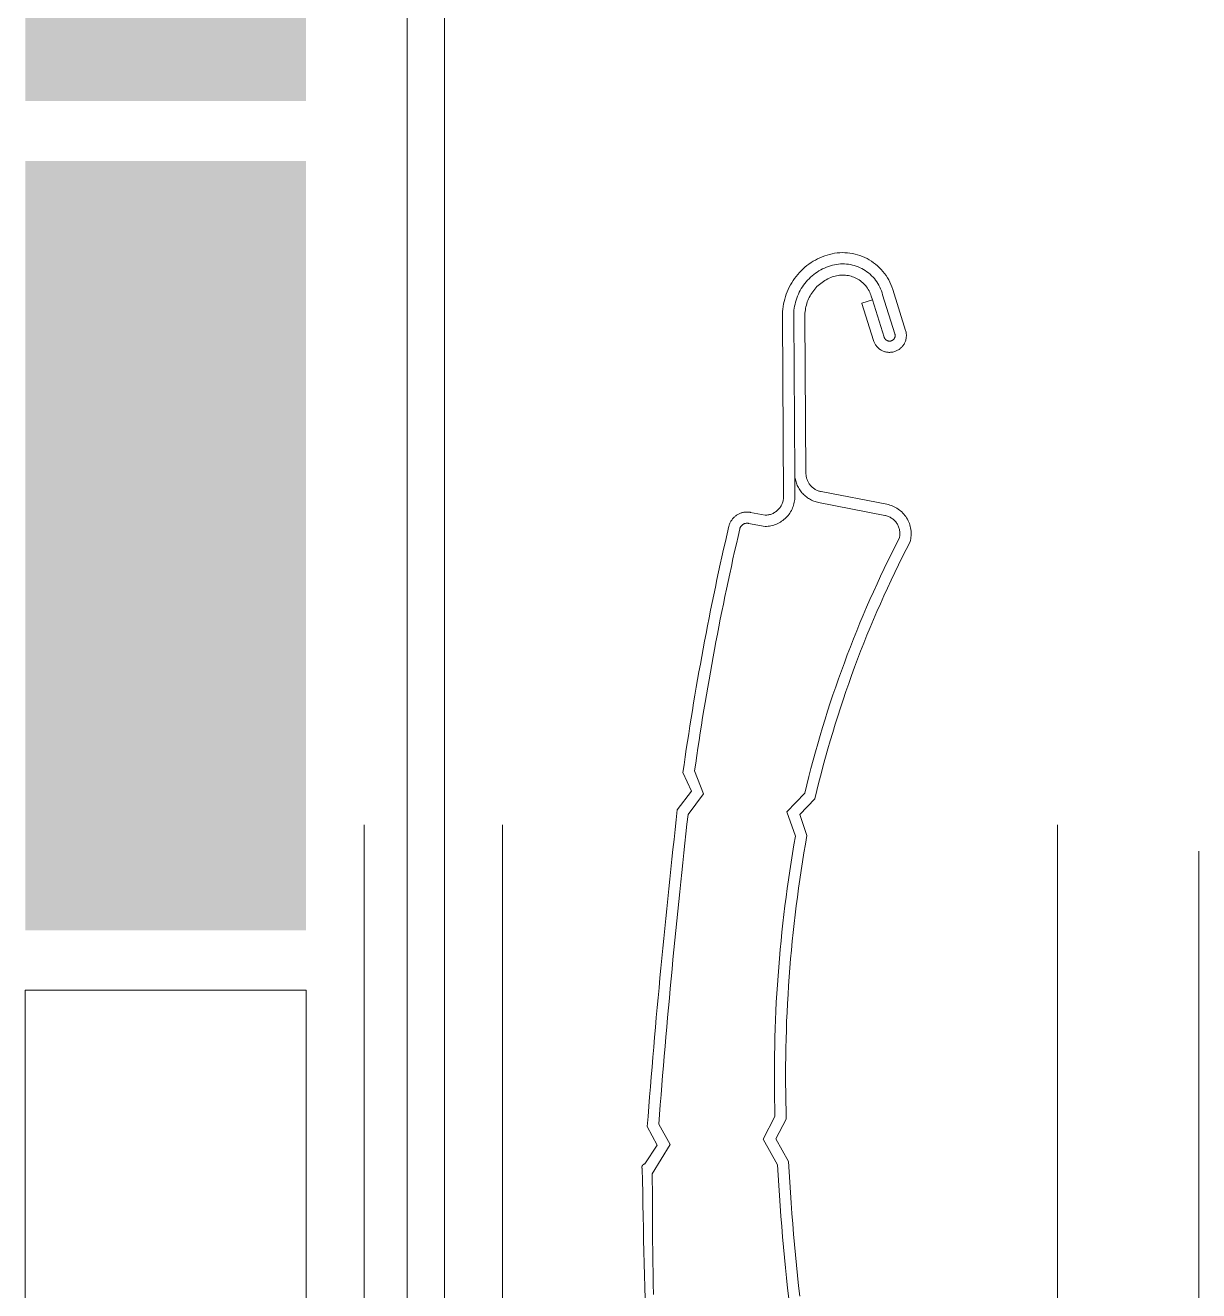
# Model space of a CAD drawing. Header units: metres. Extents: x 1838950 to 1842843, y 5171318 to 5174224.
# Drawn here: x 1841244.90922 to 1841244.94057, y 5171399.29876 to 5171399.33257 of the extents above; entities that cross this region are included whole.
import ezdxf

# ---------------------------------------------------------------- set-up
doc = ezdxf.new("R2010")
doc.units = ezdxf.units.M
doc.header["$LTSCALE"] = 0.0254
doc.layers.add('00 CHAZAL Coupe A.5', color=7, linetype='Continuous', lineweight=18)

# ---------------------------------------------------------------- blocks, each defined once
blk = doc.blocks.new('Groupe-1946-1')
at = {"layer": '00 CHAZAL Coupe A.5', "color": 7, "linetype": 'Continuous', "lineweight": 5}
for p, q in [((1841244.919425, 5171399.27214), (1841244.919425, 5171399.426975)), ((1841244.920425, 5171399.426975), (1841244.920425, 5171399.271975))]:
    blk.add_line(p, q, dxfattribs=at)
blk = doc.blocks.new('Groupe-1947-1')
at = {"layer": '00 CHAZAL Coupe A.5', "color": 7, "linetype": 'Continuous', "lineweight": 5, "flags": 128}
for points in [[(1841244.929782, 5171399.320573), (1841244.929754, 5171399.324788), (1841244.929755, 5171399.324844), (1841244.929757, 5171399.3249), (1841244.929762, 5171399.324956), (1841244.929769, 5171399.325012), (1841244.929778, 5171399.325067), (1841244.929789, 5171399.325122), (1841244.929803, 5171399.325177), (1841244.929819, 5171399.325231), (1841244.929837, 5171399.325284), (1841244.929857, 5171399.325336), (1841244.929879, 5171399.325388), (1841244.929903, 5171399.325438), (1841244.929929, 5171399.325488), (1841244.929957, 5171399.325537), (1841244.929987, 5171399.325584), (1841244.930019, 5171399.32563), (1841244.930053, 5171399.325675), (1841244.930089, 5171399.325718), (1841244.930126, 5171399.32576), (1841244.930165, 5171399.325801), (1841244.930205, 5171399.32584), (1841244.930247, 5171399.325877), (1841244.930291, 5171399.325912), (1841244.930336, 5171399.325946), (1841244.930382, 5171399.325978), (1841244.930429, 5171399.326008), (1841244.930478, 5171399.326036), (1841244.930528, 5171399.326062), (1841244.930578, 5171399.326086), (1841244.93063, 5171399.326108), (1841244.930683, 5171399.326128), (1841244.930736, 5171399.326146), (1841244.930788, 5171399.326161), (1841244.93084, 5171399.326173), (1841244.930893, 5171399.326183), (1841244.930947, 5171399.32619), (1841244.931001, 5171399.326195), (1841244.931055, 5171399.326196), (1841244.931109, 5171399.326196), (1841244.931163, 5171399.326192), (1841244.931216, 5171399.326186), (1841244.931269, 5171399.326177), (1841244.931322, 5171399.326166), (1841244.931374, 5171399.326152), (1841244.931426, 5171399.326135), (1841244.931476, 5171399.326116), (1841244.931526, 5171399.326095), (1841244.931574, 5171399.326071), (1841244.931622, 5171399.326045), (1841244.931668, 5171399.326017), (1841244.931712, 5171399.325986), (1841244.931755, 5171399.325953), (1841244.931796, 5171399.325918), (1841244.931835, 5171399.325881), (1841244.931873, 5171399.325842), (1841244.931909, 5171399.325802), (1841244.931942, 5171399.32576), (1841244.931974, 5171399.325716), (1841244.932003, 5171399.32567), (1841244.93203, 5171399.325624), (1841244.932055, 5171399.325576), (1841244.932077, 5171399.325526), (1841244.932097, 5171399.325476), (1841244.932114, 5171399.325425), (1841244.932131, 5171399.325373), (1841244.932458, 5171399.324328), (1841244.93246, 5171399.324321), (1841244.932462, 5171399.324313), (1841244.932463, 5171399.324306), (1841244.932464, 5171399.324299), (1841244.932465, 5171399.324292), (1841244.932465, 5171399.324284), (1841244.932465, 5171399.324277), (1841244.932464, 5171399.324269), (1841244.932464, 5171399.324262), (1841244.932462, 5171399.324255), (1841244.932461, 5171399.324248), (1841244.932459, 5171399.324241), (1841244.932457, 5171399.324234), (1841244.932454, 5171399.324227), (1841244.932451, 5171399.32422), (1841244.932448, 5171399.324213), (1841244.932444, 5171399.324207), (1841244.93244, 5171399.324201), (1841244.932436, 5171399.324195), (1841244.932432, 5171399.324189), (1841244.932427, 5171399.324183), (1841244.932422, 5171399.324178), (1841244.932417, 5171399.324173), (1841244.932411, 5171399.324168), (1841244.932405, 5171399.324163), (1841244.932399, 5171399.324159), (1841244.932393, 5171399.324155), (1841244.932387, 5171399.324151), (1841244.93238, 5171399.324148), (1841244.932374, 5171399.324145), (1841244.932367, 5171399.324142), (1841244.93236, 5171399.32414), (1841244.932353, 5171399.324138), (1841244.932346, 5171399.324136), (1841244.932338, 5171399.324135), (1841244.932331, 5171399.324134), (1841244.932324, 5171399.324133), (1841244.932316, 5171399.324133), (1841244.932309, 5171399.324133), (1841244.932302, 5171399.324133), (1841244.932294, 5171399.324134), (1841244.932287, 5171399.324135), (1841244.93228, 5171399.324137), (1841244.932273, 5171399.324139), (1841244.932266, 5171399.324141), (1841244.932259, 5171399.324144), (1841244.932252, 5171399.324147), (1841244.932245, 5171399.32415), (1841244.932239, 5171399.324154), (1841244.932233, 5171399.324157), (1841244.932227, 5171399.324162), (1841244.932221, 5171399.324166), (1841244.932215, 5171399.324171), (1841244.93221, 5171399.324176), (1841244.932205, 5171399.324181), (1841244.9322, 5171399.324187), (1841244.932195, 5171399.324192), (1841244.932191, 5171399.324198), (1841244.932187, 5171399.324205), (1841244.932183, 5171399.324211), (1841244.93218, 5171399.324218), (1841244.932177, 5171399.324224), (1841244.932174, 5171399.324231), (1841244.932172, 5171399.324238), (1841244.931858, 5171399.32524), (1841244.931572, 5171399.32515), (1841244.931576, 5171399.325137), (1841244.931886, 5171399.324148), (1841244.931893, 5171399.324127), (1841244.931901, 5171399.324107), (1841244.93191, 5171399.324087), (1841244.93192, 5171399.324067), (1841244.931931, 5171399.324048), (1841244.931943, 5171399.32403), (1841244.931956, 5171399.324012), (1841244.93197, 5171399.323994), (1841244.931984, 5171399.323978), (1841244.932, 5171399.323962), (1841244.932016, 5171399.323947), (1841244.932033, 5171399.323932), (1841244.93205, 5171399.323919), (1841244.932068, 5171399.323906), (1841244.932087, 5171399.323895), (1841244.932106, 5171399.323884), (1841244.932126, 5171399.323874), (1841244.932146, 5171399.323866), (1841244.932167, 5171399.323858), (1841244.932188, 5171399.323851), (1841244.93221, 5171399.323845), (1841244.932231, 5171399.323841), (1841244.932253, 5171399.323837), (1841244.932275, 5171399.323835), (1841244.932297, 5171399.323833), (1841244.932319, 5171399.323833), (1841244.932341, 5171399.323834), (1841244.932363, 5171399.323835), (1841244.932385, 5171399.323838), (1841244.932407, 5171399.323842), (1841244.932428, 5171399.323847), (1841244.932449, 5171399.323853), (1841244.93247, 5171399.323861), (1841244.932491, 5171399.323869), (1841244.932511, 5171399.323878), (1841244.932531, 5171399.323888), (1841244.93255, 5171399.323899), (1841244.932568, 5171399.323911), (1841244.932586, 5171399.323924), (1841244.932604, 5171399.323938), (1841244.93262, 5171399.323952), (1841244.932636, 5171399.323968), (1841244.932651, 5171399.323984), (1841244.932665, 5171399.324001), (1841244.932679, 5171399.324018), (1841244.932691, 5171399.324036), (1841244.932703, 5171399.324055), (1841244.932714, 5171399.324074), (1841244.932723, 5171399.324094), (1841244.932732, 5171399.324114), (1841244.93274, 5171399.324135), (1841244.932747, 5171399.324156), (1841244.932752, 5171399.324177), (1841244.932757, 5171399.324199), (1841244.932761, 5171399.324221), (1841244.932763, 5171399.324243), (1841244.932765, 5171399.324265), (1841244.932765, 5171399.324287), (1841244.932764, 5171399.324309), (1841244.932762, 5171399.324331), (1841244.932759, 5171399.324353), (1841244.932756, 5171399.324375), (1841244.93275, 5171399.324396), (1841244.932744, 5171399.324417), (1841244.932401, 5171399.325515), (1841244.932379, 5171399.32558), (1841244.932353, 5171399.325644), (1841244.932325, 5171399.325706), (1841244.932293, 5171399.325767), (1841244.932259, 5171399.325827), (1841244.932222, 5171399.325885), (1841244.932182, 5171399.32594), (1841244.932139, 5171399.325994), (1841244.932093, 5171399.326046), (1841244.932046, 5171399.326095), (1841244.931995, 5171399.326142), (1841244.931943, 5171399.326187), (1841244.931888, 5171399.326228), (1841244.931832, 5171399.326267), (1841244.931774, 5171399.326304), (1841244.931713, 5171399.326337), (1841244.931652, 5171399.326367), (1841244.931589, 5171399.326395), (1841244.931524, 5171399.326419), (1841244.931459, 5171399.32644), (1841244.931393, 5171399.326457), (1841244.931325, 5171399.326472), (1841244.931258, 5171399.326483), (1841244.931189, 5171399.326491), (1841244.931121, 5171399.326495), (1841244.931052, 5171399.326496), (1841244.930983, 5171399.326494), (1841244.930915, 5171399.326488), (1841244.930847, 5171399.326479), (1841244.930779, 5171399.326467), (1841244.930712, 5171399.326451), (1841244.930646, 5171399.326432), (1841244.930582, 5171399.326411), (1841244.930518, 5171399.326387), (1841244.930455, 5171399.32636), (1841244.930394, 5171399.326331), (1841244.930334, 5171399.326299), (1841244.930275, 5171399.326265), (1841244.930217, 5171399.326229), (1841244.930161, 5171399.32619), (1841244.930107, 5171399.326149), (1841244.930054, 5171399.326106), (1841244.930003, 5171399.326061), (1841244.929954, 5171399.326014), (1841244.929907, 5171399.325965), (1841244.929861, 5171399.325914), (1841244.929818, 5171399.325861), (1841244.929777, 5171399.325807), (1841244.929738, 5171399.325751), (1841244.929702, 5171399.325694), (1841244.929668, 5171399.325635), (1841244.929636, 5171399.325575), (1841244.929606, 5171399.325513), (1841244.929579, 5171399.325451), (1841244.929555, 5171399.325387), (1841244.929533, 5171399.325323), (1841244.929514, 5171399.325257), (1841244.929497, 5171399.325191), (1841244.929484, 5171399.325125), (1841244.929472, 5171399.325058), (1841244.929464, 5171399.32499), (1841244.929458, 5171399.324922), (1841244.929455, 5171399.324854), (1841244.929454, 5171399.324786), (1841244.929486, 5171399.319986), (1841244.929485, 5171399.319962), (1841244.929483, 5171399.319937), (1841244.929481, 5171399.319913), (1841244.929477, 5171399.319889), (1841244.929471, 5171399.319865), (1841244.929465, 5171399.319841), (1841244.929457, 5171399.319817), (1841244.929449, 5171399.319795), (1841244.929439, 5171399.319772), (1841244.929428, 5171399.31975), (1841244.929416, 5171399.319729), (1841244.929403, 5171399.319708), (1841244.929389, 5171399.319688), (1841244.929374, 5171399.319668), (1841244.929358, 5171399.31965), (1841244.929341, 5171399.319632), (1841244.929324, 5171399.319615), (1841244.929305, 5171399.319598), (1841244.929286, 5171399.319583), (1841244.929266, 5171399.319569), (1841244.929245, 5171399.319556), (1841244.929224, 5171399.319544), (1841244.929202, 5171399.319532), (1841244.92918, 5171399.319522), (1841244.929157, 5171399.319513), (1841244.929134, 5171399.319505), (1841244.92911, 5171399.319499), (1841244.929086, 5171399.319493), (1841244.929062, 5171399.319489), (1841244.929038, 5171399.319486), (1841244.929013, 5171399.319484), (1841244.928989, 5171399.319483), (1841244.928602, 5171399.319558), (1841244.928599, 5171399.319558), (1841244.928595, 5171399.319559), (1841244.928591, 5171399.31956), (1841244.928588, 5171399.31956), (1841244.928584, 5171399.319561), (1841244.928581, 5171399.319561), (1841244.928577, 5171399.319562), (1841244.928573, 5171399.319562), (1841244.92857, 5171399.319563), (1841244.928566, 5171399.319563), (1841244.928562, 5171399.319564), (1841244.928559, 5171399.319564), (1841244.928555, 5171399.319565), (1841244.928551, 5171399.319565), (1841244.928548, 5171399.319565), (1841244.928544, 5171399.319565), (1841244.92854, 5171399.319566), (1841244.928537, 5171399.319566), (1841244.928533, 5171399.319566), (1841244.928529, 5171399.319566), (1841244.928526, 5171399.319566), (1841244.928522, 5171399.319567), (1841244.928518, 5171399.319567), (1841244.928515, 5171399.319567), (1841244.928511, 5171399.319567), (1841244.928507, 5171399.319567), (1841244.928504, 5171399.319567), (1841244.9285, 5171399.319567), (1841244.928496, 5171399.319567), (1841244.928492, 5171399.319567), (1841244.928489, 5171399.319566), (1841244.928485, 5171399.319566), (1841244.928465, 5171399.319565), (1841244.928445, 5171399.319563), (1841244.928426, 5171399.31956), (1841244.928406, 5171399.319556), (1841244.928387, 5171399.319552), (1841244.928367, 5171399.319547), (1841244.928348, 5171399.319541), (1841244.92833, 5171399.319534), (1841244.928311, 5171399.319527), (1841244.928293, 5171399.319518), (1841244.928275, 5171399.31951), (1841244.928258, 5171399.3195), (1841244.928241, 5171399.31949), (1841244.928224, 5171399.319479), (1841244.928208, 5171399.319467), (1841244.928192, 5171399.319455), (1841244.928177, 5171399.319442), (1841244.928162, 5171399.319428), (1841244.928148, 5171399.319414), (1841244.928134, 5171399.3194), (1841244.928121, 5171399.319385), (1841244.928109, 5171399.319369), (1841244.928097, 5171399.319353), (1841244.928086, 5171399.319336), (1841244.928076, 5171399.319319), (1841244.928066, 5171399.319302), (1841244.928057, 5171399.319284), (1841244.928049, 5171399.319266), (1841244.928041, 5171399.319247), (1841244.928034, 5171399.319229), (1841244.928028, 5171399.31921), (1841244.928023, 5171399.31919), (1841244.927976, 5171399.318987), (1841244.927929, 5171399.318783), (1841244.927883, 5171399.318578), (1841244.927838, 5171399.318374), (1841244.927793, 5171399.31817), (1841244.927748, 5171399.317965), (1841244.927704, 5171399.317761), (1841244.927661, 5171399.317556), (1841244.927619, 5171399.317351), (1841244.927576, 5171399.317146), (1841244.927535, 5171399.316941), (1841244.927494, 5171399.316736), (1841244.927454, 5171399.31653), (1841244.927414, 5171399.316325), (1841244.927375, 5171399.316119), (1841244.927336, 5171399.315914), (1841244.927298, 5171399.315708), (1841244.92726, 5171399.315502), (1841244.927223, 5171399.315296), (1841244.927187, 5171399.31509), (1841244.927151, 5171399.314884), (1841244.927116, 5171399.314678), (1841244.927081, 5171399.314471), (1841244.927047, 5171399.314265), (1841244.927014, 5171399.314058), (1841244.926981, 5171399.313852), (1841244.926948, 5171399.313645), (1841244.926917, 5171399.313438), (1841244.926885, 5171399.313231), (1841244.926855, 5171399.313024), (1841244.926825, 5171399.312817), (1841244.926795, 5171399.31261), (1841244.927022, 5171399.312111), (1841244.926645, 5171399.311609), (1841244.926645, 5171399.311609), (1841244.926615, 5171399.311345), (1841244.926586, 5171399.311081), (1841244.926557, 5171399.310817), (1841244.926528, 5171399.310553), (1841244.9265, 5171399.310289), (1841244.926472, 5171399.310025), (1841244.926444, 5171399.309761), (1841244.926416, 5171399.309497), (1841244.926389, 5171399.309233), (1841244.926362, 5171399.308969), (1841244.926335, 5171399.308705), (1841244.926309, 5171399.308441), (1841244.926283, 5171399.308177), (1841244.926257, 5171399.307913), (1841244.926231, 5171399.307648), (1841244.926206, 5171399.307384), (1841244.926181, 5171399.30712), (1841244.926156, 5171399.306856), (1841244.926132, 5171399.306591), (1841244.926108, 5171399.306327), (1841244.926084, 5171399.306062), (1841244.926061, 5171399.305798), (1841244.926038, 5171399.305534), (1841244.926015, 5171399.305269), (1841244.925992, 5171399.305005), (1841244.92597, 5171399.30474), (1841244.925948, 5171399.304476), (1841244.925926, 5171399.304211), (1841244.925905, 5171399.303946), (1841244.925884, 5171399.303682), (1841244.925863, 5171399.303417), (1841244.925842, 5171399.303152), (1841244.926107, 5171399.302654), (1841244.925775, 5171399.302152), (1841244.925769, 5171399.302151), (1841244.925764, 5171399.302149), (1841244.925759, 5171399.302147), (1841244.925754, 5171399.302145), (1841244.925749, 5171399.302143), (1841244.925744, 5171399.30214), (1841244.92574, 5171399.302137), (1841244.925735, 5171399.302134), (1841244.925731, 5171399.30213), (1841244.925727, 5171399.302127), (1841244.925723, 5171399.302123), (1841244.92572, 5171399.302119), (1841244.925717, 5171399.302114), (1841244.925714, 5171399.30211), (1841244.925711, 5171399.302105), (1841244.925708, 5171399.3021), (1841244.925706, 5171399.302095), (1841244.925704, 5171399.30209), (1841244.925703, 5171399.302085), (1841244.925701, 5171399.30208), (1841244.9257, 5171399.302074), (1841244.9257, 5171399.302069), (1841244.925699, 5171399.302064), (1841244.925699, 5171399.302058), (1841244.925699, 5171399.302053), (1841244.9257, 5171399.302047), (1841244.925701, 5171399.302042), (1841244.925702, 5171399.302037), (1841244.925703, 5171399.302031), (1841244.925705, 5171399.302026), (1841244.925707, 5171399.302021), (1841244.925709, 5171399.302016), (1841244.925714, 5171399.301701), (1841244.92572, 5171399.301385), (1841244.925725, 5171399.30107), (1841244.925732, 5171399.300754), (1841244.925738, 5171399.300439), (1841244.925745, 5171399.300123), (1841244.925753, 5171399.299807), (1841244.925761, 5171399.299492), (1841244.925769, 5171399.299176), (1841244.925778, 5171399.298861), (1841244.925787, 5171399.298546)], [(1841244.929917, 5171399.298618), (1841244.929886, 5171399.298894), (1841244.929856, 5171399.299171), (1841244.929828, 5171399.299447), (1841244.929801, 5171399.299724), (1841244.929775, 5171399.300001), (1841244.92975, 5171399.300277), (1841244.929727, 5171399.300554), (1841244.929705, 5171399.300831), (1841244.929685, 5171399.301109), (1841244.929666, 5171399.301386), (1841244.929648, 5171399.301663), (1841244.929631, 5171399.301941), (1841244.929616, 5171399.302218), (1841244.929278, 5171399.302818), (1841244.929555, 5171399.303344), (1841244.929549, 5171399.303582), (1841244.929543, 5171399.30382), (1841244.92954, 5171399.304058), (1841244.929538, 5171399.304297), (1841244.929537, 5171399.304535), (1841244.929538, 5171399.304773), (1841244.929541, 5171399.305011), (1841244.929545, 5171399.305249), (1841244.92955, 5171399.305487), (1841244.929558, 5171399.305725), (1841244.929566, 5171399.305963), (1841244.929577, 5171399.3062), (1841244.929589, 5171399.306438), (1841244.929602, 5171399.306676), (1841244.929617, 5171399.306913), (1841244.929634, 5171399.307151), (1841244.929652, 5171399.307388), (1841244.929671, 5171399.307626), (1841244.929693, 5171399.307863), (1841244.929715, 5171399.3081), (1841244.92974, 5171399.308337), (1841244.929765, 5171399.308573), (1841244.929793, 5171399.30881), (1841244.929822, 5171399.309046), (1841244.929852, 5171399.309282), (1841244.929884, 5171399.309518), (1841244.929918, 5171399.309754), (1841244.929953, 5171399.309989), (1841244.92999, 5171399.310224), (1841244.930028, 5171399.310459), (1841244.930068, 5171399.310694), (1841244.930109, 5171399.310928), (1841244.929918, 5171399.311482), (1841244.930321, 5171399.311906), (1841244.930375, 5171399.312129), (1841244.93043, 5171399.312351), (1841244.930487, 5171399.312574), (1841244.930545, 5171399.312796), (1841244.930605, 5171399.313017), (1841244.930667, 5171399.313238), (1841244.930731, 5171399.313458), (1841244.930796, 5171399.313678), (1841244.930863, 5171399.313897), (1841244.930932, 5171399.314116), (1841244.931002, 5171399.314335), (1841244.931074, 5171399.314552), (1841244.931148, 5171399.31477), (1841244.931224, 5171399.314986), (1841244.931301, 5171399.315202), (1841244.93138, 5171399.315418), (1841244.93146, 5171399.315633), (1841244.931542, 5171399.315847), (1841244.931626, 5171399.31606), (1841244.931711, 5171399.316273), (1841244.931798, 5171399.316485), (1841244.931887, 5171399.316697), (1841244.931977, 5171399.316908), (1841244.932069, 5171399.317118), (1841244.932163, 5171399.317328), (1841244.932258, 5171399.317536), (1841244.932355, 5171399.317744), (1841244.932453, 5171399.317951), (1841244.932553, 5171399.318158), (1841244.932655, 5171399.318364), (1841244.932758, 5171399.318568), (1841244.932863, 5171399.318773), (1841244.932873, 5171399.318813), (1841244.932881, 5171399.318853), (1841244.932887, 5171399.318894), (1841244.93289, 5171399.318935), (1841244.932892, 5171399.318976), (1841244.932891, 5171399.319018), (1841244.932889, 5171399.319059), (1841244.932884, 5171399.3191), (1841244.932877, 5171399.319141), (1841244.932868, 5171399.319181), (1841244.932857, 5171399.319221), (1841244.932844, 5171399.31926), (1841244.932829, 5171399.319298), (1841244.932812, 5171399.319336), (1841244.932793, 5171399.319372), (1841244.932772, 5171399.319408), (1841244.93275, 5171399.319443), (1841244.932725, 5171399.319476), (1841244.932699, 5171399.319508), (1841244.932672, 5171399.319539), (1841244.932642, 5171399.319568), (1841244.932612, 5171399.319595), (1841244.93258, 5171399.319621), (1841244.932546, 5171399.319646), (1841244.932512, 5171399.319668), (1841244.932476, 5171399.319689), (1841244.932439, 5171399.319708), (1841244.932402, 5171399.319725), (1841244.932363, 5171399.31974), (1841244.932324, 5171399.319753), (1841244.932284, 5171399.319764), (1841244.932244, 5171399.319773), (1841244.930487, 5171399.320112), (1841244.930466, 5171399.320117), (1841244.930445, 5171399.320122), (1841244.930424, 5171399.320128), (1841244.930404, 5171399.320136), (1841244.930384, 5171399.320144), (1841244.930365, 5171399.320153), (1841244.930346, 5171399.320162), (1841244.930327, 5171399.320173), (1841244.930309, 5171399.320184), (1841244.930291, 5171399.320196), (1841244.930274, 5171399.320209), (1841244.930257, 5171399.320223), (1841244.930241, 5171399.320237), (1841244.930226, 5171399.320252), (1841244.930211, 5171399.320267), (1841244.930197, 5171399.320284), (1841244.930184, 5171399.3203), (1841244.930171, 5171399.320318), (1841244.930159, 5171399.320336), (1841244.930148, 5171399.320354), (1841244.930138, 5171399.320373), (1841244.930128, 5171399.320392), (1841244.93012, 5171399.320412), (1841244.930112, 5171399.320432), (1841244.930105, 5171399.320452), (1841244.930099, 5171399.320473), (1841244.930094, 5171399.320493), (1841244.930089, 5171399.320514), (1841244.930086, 5171399.320536), (1841244.930084, 5171399.320557), (1841244.930082, 5171399.320578), (1841244.930081, 5171399.3206), (1841244.930054, 5171399.32479), (1841244.930054, 5171399.324834), (1841244.930056, 5171399.324878), (1841244.93006, 5171399.324922), (1841244.930065, 5171399.324966), (1841244.930072, 5171399.32501), (1841244.930081, 5171399.325053), (1841244.930092, 5171399.325096), (1841244.930104, 5171399.325138), (1841244.930118, 5171399.32518), (1841244.930134, 5171399.325222), (1841244.930151, 5171399.325262), (1841244.93017, 5171399.325302), (1841244.930191, 5171399.325341), (1841244.930213, 5171399.32538), (1841244.930237, 5171399.325417), (1841244.930262, 5171399.325453), (1841244.930288, 5171399.325489), (1841244.930316, 5171399.325523), (1841244.930346, 5171399.325556), (1841244.930376, 5171399.325588), (1841244.930408, 5171399.325618), (1841244.930441, 5171399.325648), (1841244.930475, 5171399.325676), (1841244.930511, 5171399.325702), (1841244.930547, 5171399.325727), (1841244.930584, 5171399.325751), (1841244.930623, 5171399.325773), (1841244.930662, 5171399.325794), (1841244.930702, 5171399.325813), (1841244.930742, 5171399.32583), (1841244.930784, 5171399.325846), (1841244.930826, 5171399.32586), (1841244.930863, 5171399.325871), (1841244.930902, 5171399.32588), (1841244.93094, 5171399.325887), (1841244.930979, 5171399.325892), (1841244.931018, 5171399.325895), (1841244.931057, 5171399.325896), (1841244.931097, 5171399.325896), (1841244.931136, 5171399.325893), (1841244.931175, 5171399.325889), (1841244.931214, 5171399.325882), (1841244.931252, 5171399.325874), (1841244.93129, 5171399.325864), (1841244.931327, 5171399.325852), (1841244.931364, 5171399.325838), (1841244.9314, 5171399.325823), (1841244.931435, 5171399.325805), (1841244.93147, 5171399.325786), (1841244.931503, 5171399.325766), (1841244.931535, 5171399.325743), (1841244.931567, 5171399.325719), (1841244.931597, 5171399.325694), (1841244.931625, 5171399.325667), (1841244.931653, 5171399.325639), (1841244.931679, 5171399.325609), (1841244.931703, 5171399.325579), (1841244.931726, 5171399.325547), (1841244.931747, 5171399.325514), (1841244.931767, 5171399.32548), (1841244.931785, 5171399.325445), (1841244.931801, 5171399.325409), (1841244.931815, 5171399.325373), (1841244.931828, 5171399.325336), (1841244.931858, 5171399.32524)], [(1841244.929623, 5171399.298556), (1841244.929592, 5171399.29883), (1841244.929563, 5171399.299105), (1841244.929535, 5171399.299379), (1841244.929508, 5171399.299653), (1841244.929482, 5171399.299928), (1841244.929457, 5171399.300203), (1841244.929434, 5171399.300478), (1841244.929412, 5171399.300753), (1841244.929392, 5171399.301028), (1841244.929372, 5171399.301303), (1841244.929354, 5171399.301578), (1841244.929337, 5171399.301854), (1841244.929322, 5171399.302129), (1841244.928937, 5171399.302813), (1841244.929253, 5171399.303414), (1841244.929247, 5171399.30365), (1841244.929242, 5171399.303885), (1841244.929239, 5171399.30412), (1841244.929238, 5171399.304355), (1841244.929238, 5171399.30459), (1841244.929239, 5171399.304825), (1841244.929242, 5171399.30506), (1841244.929246, 5171399.305295), (1841244.929252, 5171399.305531), (1841244.929259, 5171399.305766), (1841244.929268, 5171399.306001), (1841244.929279, 5171399.306235), (1841244.92929, 5171399.30647), (1841244.929304, 5171399.306705), (1841244.929319, 5171399.30694), (1841244.929335, 5171399.307174), (1841244.929353, 5171399.307409), (1841244.929372, 5171399.307643), (1841244.929393, 5171399.307877), (1841244.929415, 5171399.308111), (1841244.929439, 5171399.308345), (1841244.929464, 5171399.308579), (1841244.929491, 5171399.308813), (1841244.929519, 5171399.309046), (1841244.929549, 5171399.30928), (1841244.92958, 5171399.309513), (1841244.929613, 5171399.309745), (1841244.929647, 5171399.309978), (1841244.929683, 5171399.31021), (1841244.92972, 5171399.310443), (1841244.929759, 5171399.310675), (1841244.929799, 5171399.310906), (1841244.929575, 5171399.311556), (1841244.930049, 5171399.312054), (1841244.930102, 5171399.312276), (1841244.930158, 5171399.312497), (1841244.930215, 5171399.312718), (1841244.930273, 5171399.312938), (1841244.930334, 5171399.313158), (1841244.930396, 5171399.313377), (1841244.930459, 5171399.313596), (1841244.930525, 5171399.313814), (1841244.930592, 5171399.314032), (1841244.93066, 5171399.31425), (1841244.930731, 5171399.314466), (1841244.930803, 5171399.314683), (1841244.930876, 5171399.314898), (1841244.930951, 5171399.315113), (1841244.931028, 5171399.315328), (1841244.931107, 5171399.315542), (1841244.931187, 5171399.315755), (1841244.931268, 5171399.315968), (1841244.931352, 5171399.31618), (1841244.931437, 5171399.316392), (1841244.931523, 5171399.316603), (1841244.931611, 5171399.316813), (1841244.931701, 5171399.317022), (1841244.931792, 5171399.317231), (1841244.931885, 5171399.317439), (1841244.93198, 5171399.317647), (1841244.932076, 5171399.317853), (1841244.932173, 5171399.318059), (1841244.932273, 5171399.318265), (1841244.932373, 5171399.318469), (1841244.932476, 5171399.318673), (1841244.932579, 5171399.318876), (1841244.932584, 5171399.3189), (1841244.932588, 5171399.318925), (1841244.932591, 5171399.31895), (1841244.932592, 5171399.318975), (1841244.932592, 5171399.319), (1841244.932591, 5171399.319025), (1841244.932588, 5171399.31905), (1841244.932584, 5171399.319075), (1841244.932579, 5171399.319099), (1841244.932573, 5171399.319124), (1841244.932566, 5171399.319148), (1841244.932557, 5171399.319171), (1841244.932547, 5171399.319194), (1841244.932536, 5171399.319217), (1841244.932524, 5171399.319239), (1841244.932511, 5171399.31926), (1841244.932497, 5171399.319281), (1841244.932481, 5171399.319301), (1841244.932465, 5171399.31932), (1841244.932448, 5171399.319338), (1841244.93243, 5171399.319356), (1841244.932411, 5171399.319372), (1841244.932391, 5171399.319388), (1841244.932371, 5171399.319402), (1841244.93235, 5171399.319416), (1841244.932328, 5171399.319428), (1841244.932306, 5171399.319439), (1841244.932283, 5171399.319449), (1841244.932259, 5171399.319458), (1841244.932235, 5171399.319466), (1841244.932211, 5171399.319473), (1841244.932187, 5171399.319478), (1841244.930419, 5171399.31982), (1841244.930387, 5171399.319827), (1841244.930355, 5171399.319836), (1841244.930324, 5171399.319846), (1841244.930293, 5171399.319857), (1841244.930262, 5171399.31987), (1841244.930232, 5171399.319883), (1841244.930203, 5171399.319898), (1841244.930174, 5171399.319915), (1841244.930146, 5171399.319932), (1841244.930119, 5171399.31995), (1841244.930092, 5171399.31997), (1841244.930067, 5171399.319991), (1841244.930042, 5171399.320013), (1841244.930018, 5171399.320035), (1841244.929995, 5171399.320059), (1841244.929973, 5171399.320084), (1841244.929952, 5171399.320109), (1841244.929932, 5171399.320135), (1841244.929914, 5171399.320163), (1841244.929896, 5171399.32019), (1841244.92988, 5171399.320219), (1841244.929864, 5171399.320248), (1841244.92985, 5171399.320278), (1841244.929838, 5171399.320309), (1841244.929826, 5171399.320339), (1841244.929816, 5171399.320371), (1841244.929807, 5171399.320403), (1841244.929799, 5171399.320435), (1841244.929793, 5171399.320467), (1841244.929788, 5171399.3205), (1841244.929785, 5171399.320532), (1841244.929782, 5171399.320565), (1841244.929782, 5171399.320573), (1841244.929786, 5171399.319982), (1841244.929785, 5171399.319943), (1841244.929782, 5171399.319904), (1841244.929777, 5171399.319865), (1841244.92977, 5171399.319827), (1841244.929762, 5171399.319789), (1841244.929751, 5171399.319751), (1841244.929739, 5171399.319714), (1841244.929725, 5171399.319677), (1841244.929709, 5171399.319642), (1841244.929691, 5171399.319607), (1841244.929672, 5171399.319573), (1841244.929651, 5171399.31954), (1841244.929629, 5171399.319508), (1841244.929605, 5171399.319477), (1841244.92958, 5171399.319447), (1841244.929553, 5171399.319419), (1841244.929524, 5171399.319392), (1841244.929495, 5171399.319366), (1841244.929464, 5171399.319342), (1841244.929432, 5171399.319319), (1841244.929399, 5171399.319298), (1841244.929365, 5171399.319279), (1841244.929331, 5171399.319261), (1841244.929295, 5171399.319245), (1841244.929259, 5171399.319231), (1841244.929222, 5171399.319219), (1841244.929184, 5171399.319208), (1841244.929146, 5171399.319199), (1841244.929107, 5171399.319192), (1841244.929069, 5171399.319187), (1841244.92903, 5171399.319184), (1841244.928991, 5171399.319183), (1841244.928545, 5171399.319263), (1841244.928536, 5171399.319265), (1841244.928527, 5171399.319266), (1841244.928517, 5171399.319266), (1841244.928508, 5171399.319267), (1841244.928498, 5171399.319266), (1841244.928489, 5171399.319266), (1841244.92848, 5171399.319265), (1841244.92847, 5171399.319263), (1841244.928461, 5171399.319261), (1841244.928452, 5171399.319259), (1841244.928443, 5171399.319256), (1841244.928434, 5171399.319253), (1841244.928425, 5171399.319249), (1841244.928417, 5171399.319245), (1841244.928408, 5171399.31924), (1841244.9284, 5171399.319236), (1841244.928392, 5171399.31923), (1841244.928385, 5171399.319225), (1841244.928378, 5171399.319219), (1841244.92837, 5171399.319212), (1841244.928364, 5171399.319206), (1841244.928357, 5171399.319199), (1841244.928351, 5171399.319192), (1841244.928346, 5171399.319184), (1841244.92834, 5171399.319176), (1841244.928335, 5171399.319168), (1841244.928331, 5171399.31916), (1841244.928326, 5171399.319152), (1841244.928323, 5171399.319143), (1841244.928319, 5171399.319134), (1841244.928316, 5171399.319125), (1841244.928314, 5171399.319116), (1841244.928267, 5171399.318916), (1841244.928222, 5171399.318715), (1841244.928176, 5171399.318515), (1841244.928132, 5171399.318314), (1841244.928088, 5171399.318113), (1841244.928044, 5171399.317913), (1841244.928001, 5171399.317712), (1841244.927959, 5171399.31751), (1841244.927917, 5171399.317309), (1841244.927875, 5171399.317108), (1841244.927835, 5171399.316906), (1841244.927794, 5171399.316705), (1841244.927755, 5171399.316503), (1841244.927715, 5171399.316301), (1841244.927677, 5171399.316099), (1841244.927639, 5171399.315897), (1841244.927601, 5171399.315695), (1841244.927564, 5171399.315493), (1841244.927528, 5171399.315291), (1841244.927492, 5171399.315088), (1841244.927457, 5171399.314886), (1841244.927422, 5171399.314683), (1841244.927388, 5171399.31448), (1841244.927355, 5171399.314278), (1841244.927321, 5171399.314075), (1841244.927289, 5171399.313872), (1841244.927257, 5171399.313669), (1841244.927226, 5171399.313465), (1841244.927195, 5171399.313262), (1841244.927165, 5171399.313059), (1841244.927135, 5171399.312855), (1841244.927106, 5171399.312652), (1841244.927344, 5171399.312041), (1841244.926931, 5171399.31149), (1841244.926903, 5171399.311232), (1841244.926874, 5171399.310974), (1841244.926846, 5171399.310716), (1841244.926818, 5171399.310458), (1841244.926791, 5171399.310199), (1841244.926763, 5171399.309941), (1841244.926736, 5171399.309683), (1841244.926709, 5171399.309424), (1841244.926683, 5171399.309166), (1841244.926657, 5171399.308908), (1841244.926631, 5171399.308649), (1841244.926605, 5171399.308391), (1841244.926579, 5171399.308132), (1841244.926554, 5171399.307874), (1841244.926529, 5171399.307615), (1841244.926505, 5171399.307357), (1841244.926481, 5171399.307098), (1841244.926456, 5171399.30684), (1841244.926433, 5171399.306581), (1841244.926409, 5171399.306322), (1841244.926386, 5171399.306064), (1841244.926363, 5171399.305805), (1841244.92634, 5171399.305546), (1841244.926318, 5171399.305287), (1841244.926296, 5171399.305029), (1841244.926274, 5171399.30477), (1841244.926252, 5171399.304511), (1841244.926231, 5171399.304252), (1841244.92621, 5171399.303993), (1841244.926189, 5171399.303734), (1841244.926168, 5171399.303475), (1841244.926148, 5171399.303216), (1841244.926456, 5171399.302672), (1841244.925976, 5171399.301882), (1841244.925978, 5171399.301262), (1841244.925978, 5171399.300973), (1841244.925979, 5171399.300685), (1841244.925981, 5171399.300396), (1841244.925983, 5171399.300107), (1841244.925987, 5171399.299818), (1841244.925991, 5171399.299529), (1841244.925996, 5171399.29924), (1841244.926002, 5171399.298952), (1841244.926008, 5171399.298663)]]:
    blk.add_lwpolyline(points, dxfattribs=at)
blk = doc.blocks.new('Groupe-1949-1')
at = {"layer": '00 CHAZAL Coupe A.5', "color": 7}
blk.add_blockref('Groupe-1947-1', (0, 0), dxfattribs=at)
blk = doc.blocks.new('Groupe-1951-1')
at = {"layer": '00 CHAZAL Coupe A.5', "color": 7, "linetype": 'Continuous', "lineweight": 5}
for p, q in [((1841244.919425, 5171399.337086), (1841244.919425, 5171397.239807)), ((1841244.918275, 5171399.311209), (1841244.918275, 5171397.248178)), ((1841244.921975, 5171399.311209), (1841244.921975, 5171397.206807)), ((1841244.936802, 5171399.311209), (1841244.936802, 5171397.240807)), ((1841244.940575, 5171399.310508), (1841244.940575, 5171397.240807))]:
    blk.add_line(p, q, dxfattribs=at)
at = {"layer": '00 CHAZAL Coupe A.5', "color": 7, "linetype": 'Continuous', "lineweight": 5, "flags": 128}
for points in [[(1841244.919425, 5171399.374796), (1841244.919425, 5171399.291681)], [(1841244.916725, 5171399.292218), (1841244.916725, 5171399.306797), (1841244.909225, 5171399.306797), (1841244.909225, 5171399.296402)]]:
    blk.add_lwpolyline(points, dxfattribs=at)
at = {"layer": '00 CHAZAL Coupe A.5', "color": 7, "linetype": 'Continuous', "lineweight": 5}
for points in [[(1841244.909225, 5171399.356546), (1841244.909225, 5171399.330546), (1841244.916725, 5171399.356546), (1841244.916725, 5171399.330546)], [(1841244.916725, 5171399.328946), (1841244.909225, 5171399.328946), (1841244.916725, 5171399.308396), (1841244.909225, 5171399.308396)]]:
    blk.add_solid(points, dxfattribs=at)
at = {"layer": '00 CHAZAL Coupe A.5', "color": 7}
for name in ['Groupe-1946-1', 'Groupe-1949-1']:
    blk.add_blockref(name, (0, 0), dxfattribs=at)

msp = doc.modelspace()

# ---------------------------------------------------------------- block references
at = {"layer": '00 CHAZAL Coupe A.5', "color": 7}
msp.add_blockref('Groupe-1951-1', (0, 0), dxfattribs=at)

doc.saveas('drawing.dxf')
